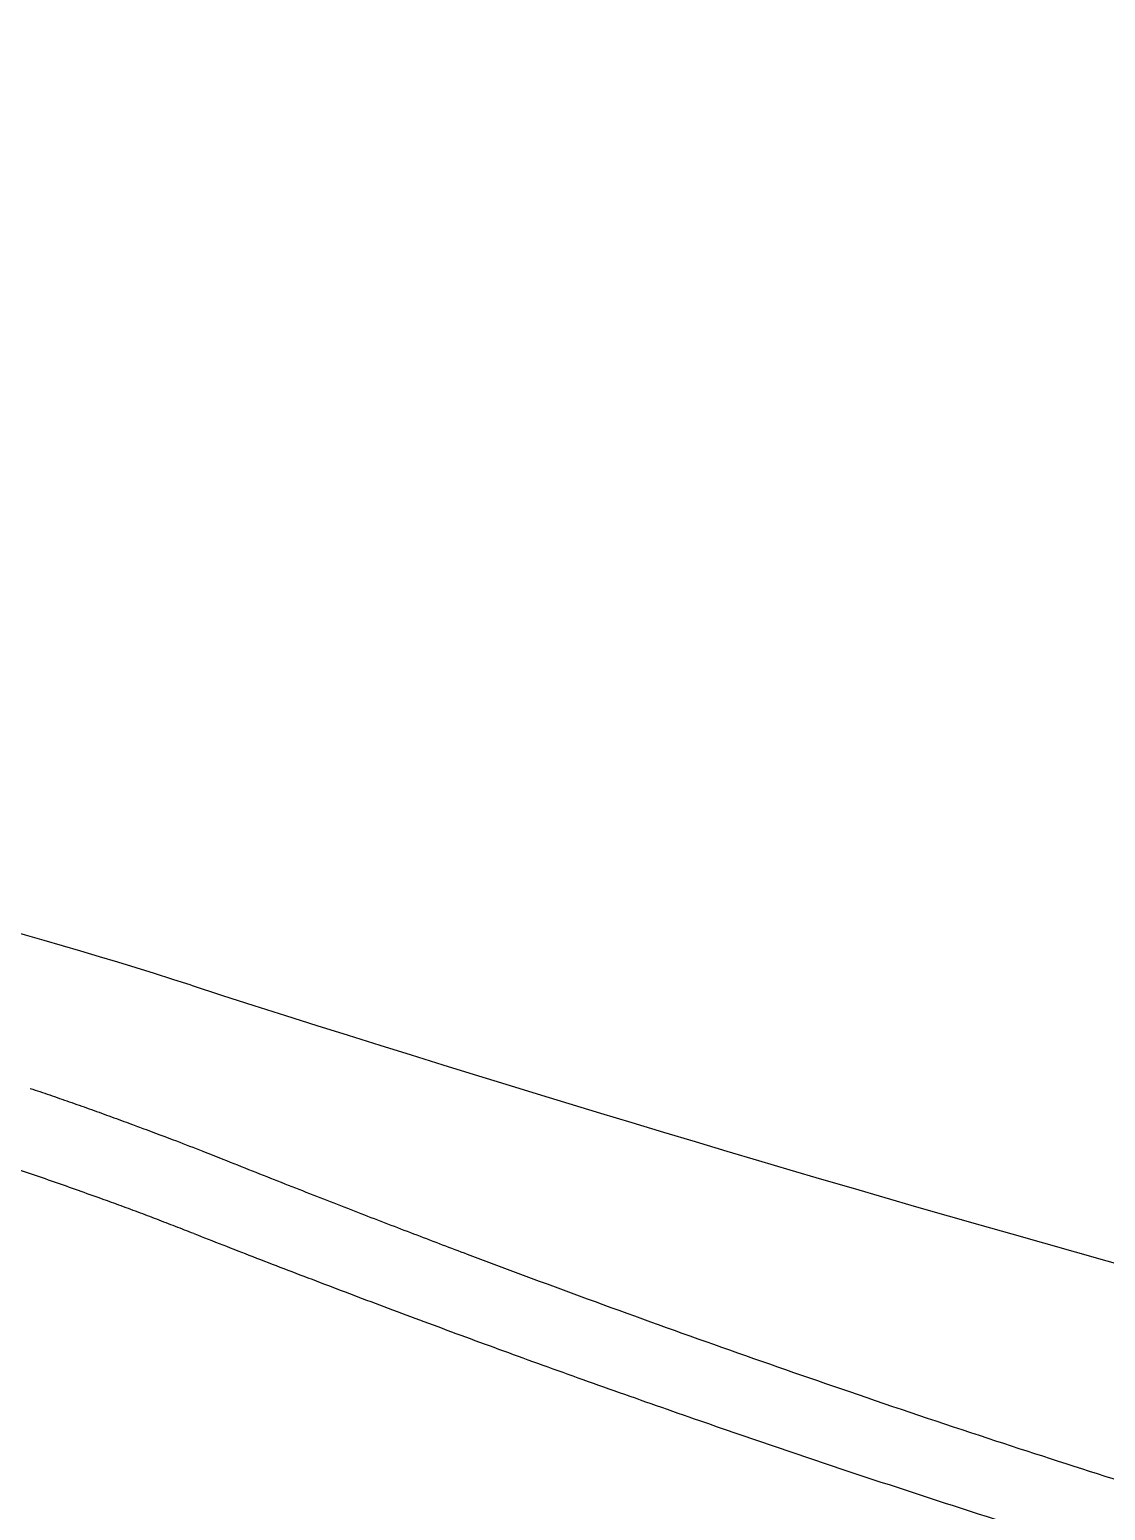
# Model space of a CAD drawing. Extents: x -4150 to 1921, y -105 to 2422.
# Drawn here: x -328.4 to -243.2, y 706.2 to 823.4 of the extents above; entities that cross this region are included whole.
import ezdxf

# ---------------------------------------------------------------- set-up
doc = ezdxf.new("R2010")
doc.units = 0
doc.header["$LTSCALE"] = 20
doc.header["$MEASUREMENT"] = 0
doc.linetypes.add('CENTER', pattern=[2, 1.25, -0.25, 0.25, -0.25])
doc.layers.get('0').update_dxf_attribs({"linetype": 'CONTINUOUS'})
doc.layers.add('CENTER', color=2, linetype='CENTER')

# ---------------------------------------------------------------- blocks, each defined once
blk = doc.blocks.new('A$C151ae08b')
at = {"color": 7, "linetype": 'Continuous', "lineweight": 15}
blk.add_open_spline([(73.345, 15.092), (73.22, 15.157), (72.968, 15.287), (72.594, 15.485), (72.221, 15.685), (71.851, 15.886), (71.483, 16.089), (71.117, 16.293), (70.753, 16.499), (70.392, 16.706), (70.033, 16.915), (69.676, 17.126), (69.321, 17.338), (68.969, 17.551), (68.618, 17.766), (68.271, 17.982), (67.925, 18.2), (67.581, 18.419), (67.24, 18.639), (66.901, 18.861), (66.565, 19.083), (66.23, 19.307), (65.898, 19.533), (65.568, 19.759), (65.24, 19.987), (64.915, 20.216), (64.592, 20.445), (64.271, 20.677), (63.952, 20.909), (63.635, 21.142), (63.321, 21.376), (63.009, 21.611), (62.699, 21.847), (62.392, 22.085), (62.086, 22.323), (61.783, 22.562), (61.583, 22.722), (61.482, 22.802)], degree=3, knots=[0, 0, 0, 0, 0.029988, 0.059892, 0.089713, 0.119451, 0.149106, 0.178677, 0.208165, 0.23757, 0.266891, 0.296129, 0.325283, 0.354355, 0.383343, 0.412247, 0.441069, 0.469807, 0.498462, 0.527033, 0.555521, 0.583926, 0.612247, 0.640486, 0.66864, 0.696712, 0.7247, 0.752605, 0.780427, 0.808165, 0.83582, 0.863392, 0.89088, 0.918285, 0.945607, 0.972845, 1, 1, 1, 1], dxfattribs=at)

msp = doc.modelspace()

# ---------------------------------------------------------------- linework, layer by layer
for centre, radius, start, end in [((-438.11, 366.98), 400, 72.1688, 79.1442), ((296.8, 2651.69), 2000, 252.16883, 261.74013)]:
    msp.add_arc(centre, radius, start, end)
for points, knots in [([(-328.36, 739.6), (-327.85, 739.43), (-326.82, 739.08), (-325.27, 738.54), (-323.7, 737.99), (-322.13, 737.42), (-320.71, 736.9), (-318.93, 736.24), (-316.98, 735.51), (-314.87, 734.7), (-313.64, 734.21), (-313.11, 734)], [0, 0, 0, 0, 0.0999141, 0.2012135, 0.3035452, 0.4065543, 0.5098841, 0.5827924, 0.7571417, 0.8945919, 1, 1, 1, 1]), ([(-313.11, 734), (-312.34, 733.69), (-310.8, 733.08), (-308.51, 732.17), (-306.27, 731.29), (-304.08, 730.44), (-301.93, 729.6), (-299.83, 728.79), (-297.77, 728), (-295.76, 727.23), (-291.06, 725.45), (-283.7, 722.72), (-273.61, 719.09), (-263.25, 715.48), (-252.92, 712.01), (-241.96, 708.47), (-230.67, 704.95), (-219.22, 701.53), (-207.99, 698.31), (-197.11, 695.32), (-186.1, 692.44), (-175.11, 689.69), (-166.67, 687.68), (-160.68, 686.31), (-157.27, 685.54), (-153.69, 684.74), (-149.94, 683.92), (-146.01, 683.08), (-143.34, 682.52), (-141.97, 682.23)], [0, 0, 0, 0, 0.0138734, 0.0274604, 0.0407621, 0.0537798, 0.0665145, 0.0789673, 0.0911392, 0.1030313, 0.1146445, 0.1743901, 0.2332494, 0.2926039, 0.3566416, 0.4143727, 0.4843971, 0.5538583, 0.6141013, 0.6800954, 0.7433561, 0.8059629, 0.8717218, 0.8905761, 0.9104379, 0.9313089, 0.9531911, 0.9760871, 1, 1, 1, 1]), ([(-315.42, 728.11), (-315.9, 728.29), (-316.87, 728.67), (-318.34, 729.24), (-319.84, 729.8), (-321.36, 730.37), (-323.02, 730.97), (-324.79, 731.6), (-326.68, 732.27), (-328.57, 732.92), (-329.84, 733.35), (-330.46, 733.56)], [0, 0, 0, 0, 0.097149, 0.195717, 0.295708, 0.397124, 0.499967, 0.625191, 0.750064, 0.876567, 1, 1, 1, 1]), ([(-315.42, 728.11), (-314.65, 727.81), (-313.1, 727.2), (-310.72, 726.28), (-308.26, 725.33), (-305.71, 724.35), (-303.07, 723.35), (-300.35, 722.32), (-297.53, 721.27), (-294.63, 720.19), (-291.64, 719.09), (-288.56, 717.97), (-285.39, 716.83), (-282.13, 715.67), (-278.78, 714.49), (-272.8, 712.4), (-264.54, 709.59), (-253.63, 706.01), (-242.85, 702.6), (-231.84, 699.25), (-220.71, 695.97), (-209.78, 692.89), (-198.36, 689.8), (-188.86, 687.34), (-180.85, 685.35), (-175.11, 683.96), (-169.63, 682.67), (-164.42, 681.47), (-159.47, 680.35), (-154.78, 679.32), (-150.35, 678.36), (-146.19, 677.48), (-143.51, 676.93), (-142.21, 676.66)], [0, 0, 0, 0, 0.013424, 0.027348, 0.041772, 0.056697, 0.072123, 0.088049, 0.104475, 0.121401, 0.138828, 0.156755, 0.175183, 0.19411, 0.213538, 0.233466, 0.298234, 0.356863, 0.422389, 0.484648, 0.546773, 0.614348, 0.673042, 0.743504, 0.777991, 0.810981, 0.842475, 0.872471, 0.900971, 0.927974, 0.953479, 0.977488, 1, 1, 1, 1])]:
    msp.add_open_spline(points, degree=3, knots=knots)
at = {"layer": 'CENTER', "color": 1, "linetype": 'CENTER', "ltscale": 2}
msp.add_arc((-399.2, 746.28), 435, 348.9224, 93.7434, dxfattribs=at)

# ---------------------------------------------------------------- block references
at = {"xscale": 4.08, "yscale": 4.08, "zscale": 4.08, "rotation": 105}
msp.add_blockref('A$C151ae08b', (-190.61, 570.92), dxfattribs=at)

doc.saveas('drawing.dxf')
